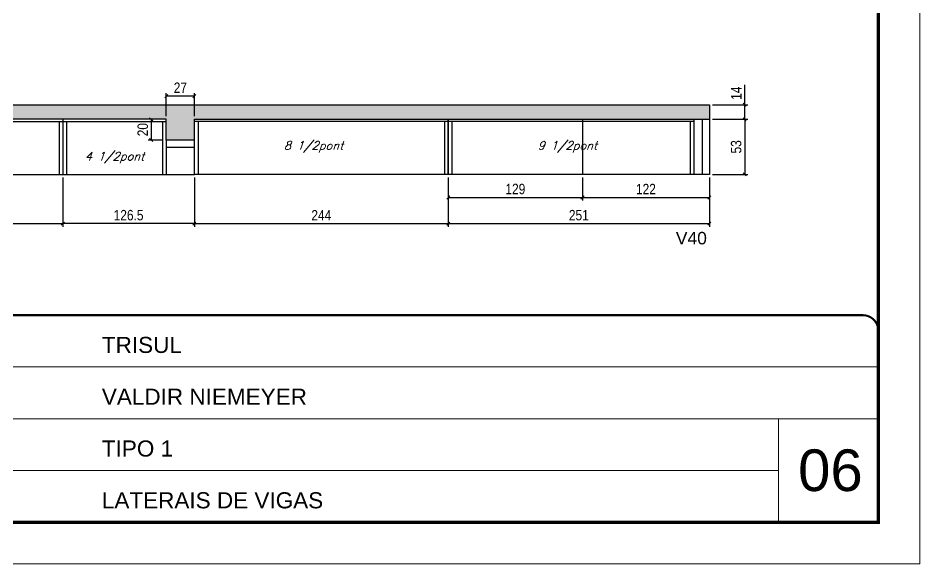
# Model space of a CAD drawing. Extents: x 3330 to 22105, y 1197 to 30204.
# Drawn here: x 5546 to 6413, y 27615 to 28140 of the extents above; entities that cross this region are included whole.
import ezdxf

# ---------------------------------------------------------------- set-up
doc = ezdxf.new("R2010")
doc.units = 0
doc.linetypes.add('CONTINUO', pattern=[0])
doc.linetypes.add('DASHED', pattern=[0.75, 0.5, -0.25])
for name, color, linetype in [('5', 5, 'Continuous'), ('COTA', 241, 'Continuous'), ('Painéis', 200, 'Continuous'), ('SARR_2.2x7', 40, 'Continuous'), ('SARR_3.5x7', 81, 'Continuous'), ('texto', 7, 'Continuous')]:
    doc.layers.add(name, color=color, linetype=linetype)
for name, color, linetype, lineweight in [('CARIMBO', 255, 'Continuous', 9), ('Folhas', 255, 'Continuous', 9), ('SARRAFO DE PRESSAO', 251, 'DASHED', 9)]:
    doc.layers.add(name, color=color, linetype=linetype, lineweight=lineweight)
doc.styles.add('ARIAL', font='arial.ttf')
doc.styles.add('COTA TECNICA', font='techl___.ttf', dxfattribs={"height": 10})
doc.styles.add('Romans', font='romans.shx')
doc.styles.get("Standard").update_dxf_attribs({"font": 'arial.ttf'})
doc.dimstyles.new('PAINEL', dxfattribs={"dimtxt": 10, "dimasz": 3, "dimexe": 3, "dimexo": 3, "dimgap": 3, "dimtad": 1, "dimdec": 1, "dimzin": 12, "dimdsep": 46, "dimtxsty": 'COTA TECNICA', "dimblk1": 'OBLIQUE', "dimblk2": 'OBLIQUE', "dimsah": 1, "dimcen": 0.9, "dimclrd": 4, "dimclre": 4, "dimclrt": 240, "dimadec": 1, "dimazin": 3, "dimtfac": 1, "dimtdec": 1, "dimtmove": 0, "dimatfit": 3, "dimfxl": 1, "dimtolj": 1, "dimtzin": 12, "dimarcsym": 0})

# ---------------------------------------------------------------- blocks, each defined once
blk = doc.blocks.new('9999999999')
at = {"color": 30, "linetype": 'CONTINUO'}
for p, q in [((98564.56, 34379.64), (99583.98, 34379.64)), ((98564.56, 34329.83), (99487.98, 34329.83)), ((99583.98, 34329.83), (99487.98, 34329.83)), ((99487.98, 34329.83), (99487.98, 34230.21)), ((98564.56, 34280.02), (99487.98, 34280.02))]:
    blk.add_line(p, q, dxfattribs=at)
at = {"color": 30, "linetype": 'CONTINUO', "const_width": 2}
blk.add_lwpolyline([(99583.98, 34230.21), (99583.98, 34414.45, 0.414214), (99568.98, 34429.45), (98228.98, 34429.45, 0.414214), (98213.98, 34414.45), (98213.98, 34245.21, 0.414214), (98228.98, 34230.21), (99583.98, 34230.21)], format="xyb", dxfattribs=at)
at = {"layer": 'Folhas'}
blk.add_lwpolyline([(98138.98, 34190.21), (99623.98, 34190.21), (99623.98, 35240.21), (98138.98, 35240.21)], close=True, dxfattribs=at)
at = {"layer": 'Folhas', "color": 30, "const_width": 3}
blk.add_lwpolyline([(98213.98, 34230.21), (99583.98, 34230.21), (99583.98, 35200.21), (98213.98, 35200.21)], close=True, dxfattribs=at)
at = {"color": 7, "linetype": 'Continuous', "ltscale": 5, "style": 'ARIAL'}
for s, height, p in [('TRISUL', 15.483, (98837.68, 34393.13)), ('VALDIR NIEMEYER', 15.4829, (98837.68, 34343.32)), ('TIPO 1', 15.483, (98837.68, 34293.51)), ('LATERAIS DE VIGAS', 15.4829, (98837.68, 34243.7))]:
    blk.add_text(s, height=height, dxfattribs=at).set_placement(p)
blk = doc.blocks.new('_Oblique')
at = {"color": 0, "linetype": 'ByBlock', "lineweight": -2}
blk.add_line((-0.5, -0.5), (0.5, 0.5), dxfattribs=at)
blk = doc.blocks.new('*D1990')
at = {"layer": 'COTA', "color": 4, "linetype": 'ByBlock', "lineweight": -2, "transparency": 16777216}
for p, q in [((5688.86, 28045.18), (5688.86, 28067.45)), ((5715.86, 28064.45), (5688.86, 28064.45)), ((5715.86, 28045.18), (5715.86, 28067.45))]:
    blk.add_line(p, q, dxfattribs=at)
at = {"layer": 'Defpoints', "color": 0, "linetype": 'ByBlock', "transparency": 16777216}
for p in [(5688.86, 28064.45), (5688.86, 28042.18), (5715.86, 28042.18)]:
    blk.add_point(p, dxfattribs=at)
at = {"layer": 'COTA', "color": 4, "linetype": 'ByBlock', "lineweight": -2, "transparency": 16777216, "xscale": 3, "yscale": 3, "zscale": 3, "rotation": 180}
blk.add_blockref('_Oblique', (5688.86, 28064.45), dxfattribs=at)
at = {"layer": 'COTA', "color": 4, "linetype": 'ByBlock', "lineweight": -2, "transparency": 16777216, "xscale": 3, "yscale": 3, "zscale": 3}
blk.add_blockref('_Oblique', (5715.86, 28064.45), dxfattribs=at)
at = {"layer": 'COTA', "color": 240, "linetype": 'ByBlock', "transparency": 16777216, "insert": (5702.36, 28072.52), "char_height": 10, "attachment_point": 5, "style": 'COTA TECNICA'}
blk.add_mtext('\\A1;27', dxfattribs=at)
blk = doc.blocks.new('*D1991')
at = {"layer": 'COTA', "color": 4, "linetype": 'ByBlock', "lineweight": -2, "transparency": 16777216}
for p, q in [((5589.36, 27986.18), (5589.36, 27938.8)), ((5715.86, 27986.18), (5715.86, 27938.8)), ((5715.86, 27941.8), (5589.36, 27941.8))]:
    blk.add_line(p, q, dxfattribs=at)
at = {"layer": 'Defpoints', "color": 0, "linetype": 'ByBlock', "transparency": 16777216}
for p in [(5589.36, 27989.18), (5715.86, 27989.18), (5589.36, 27941.8)]:
    blk.add_point(p, dxfattribs=at)
at = {"layer": 'COTA', "color": 4, "linetype": 'ByBlock', "lineweight": -2, "transparency": 16777216, "xscale": 3, "yscale": 3, "zscale": 3, "rotation": 180}
blk.add_blockref('_Oblique', (5589.36, 27941.8), dxfattribs=at)
at = {"layer": 'COTA', "color": 4, "linetype": 'ByBlock', "lineweight": -2, "transparency": 16777216, "xscale": 3, "yscale": 3, "zscale": 3}
blk.add_blockref('_Oblique', (5715.86, 27941.8), dxfattribs=at)
at = {"layer": 'COTA', "color": 240, "linetype": 'ByBlock', "transparency": 16777216, "insert": (5652.61, 27949.91), "char_height": 10, "attachment_point": 5, "style": 'COTA TECNICA'}
blk.add_mtext('\\A1;126.5', dxfattribs=at)
blk = doc.blocks.new('*D1992')
at = {"layer": 'COTA', "color": 4, "linetype": 'ByBlock', "lineweight": -2, "transparency": 16777216}
for p, q in [((5685.86, 28042.18), (5671.36, 28042.18)), ((5674.36, 28042.18), (5674.36, 28022.18)), ((5685.86, 28022.18), (5671.36, 28022.18))]:
    blk.add_line(p, q, dxfattribs=at)
at = {"layer": 'Defpoints', "color": 0, "linetype": 'ByBlock', "transparency": 16777216}
for p in [(5688.86, 28042.18), (5674.36, 28022.18), (5688.86, 28022.18)]:
    blk.add_point(p, dxfattribs=at)
at = {"layer": 'COTA', "color": 4, "linetype": 'ByBlock', "lineweight": -2, "transparency": 16777216, "xscale": 3, "yscale": 3, "zscale": 3}
for p, rotation in [((5674.36, 28042.18), 90), ((5674.36, 28022.18), 270)]:
    blk.add_blockref('_Oblique', p, dxfattribs=dict(at, rotation=rotation))
at = {"layer": 'COTA', "color": 240, "linetype": 'ByBlock', "transparency": 16777216, "insert": (5666.26, 28032.18), "char_height": 10, "attachment_point": 5, "rotation": 90, "style": 'COTA TECNICA'}
blk.add_mtext('\\A1;20', dxfattribs=at)
blk = doc.blocks.new('*D1993')
at = {"layer": 'COTA', "color": 4, "linetype": 'ByBlock', "lineweight": -2, "transparency": 16777216}
for p, q in [((5345.36, 27986.18), (5345.36, 27938.8)), ((5589.36, 27986.18), (5589.36, 27938.8)), ((5345.36, 27941.8), (5589.36, 27941.8))]:
    blk.add_line(p, q, dxfattribs=at)
at = {"layer": 'Defpoints', "color": 0, "linetype": 'ByBlock', "transparency": 16777216}
for p in [(5345.36, 27989.18), (5589.36, 27989.18), (5589.36, 27941.8)]:
    blk.add_point(p, dxfattribs=at)
at = {"layer": 'COTA', "color": 4, "linetype": 'ByBlock', "lineweight": -2, "transparency": 16777216, "xscale": 3, "yscale": 3, "zscale": 3, "rotation": 180}
blk.add_blockref('_Oblique', (5345.36, 27941.8), dxfattribs=at)
at = {"layer": 'COTA', "color": 4, "linetype": 'ByBlock', "lineweight": -2, "transparency": 16777216, "xscale": 3, "yscale": 3, "zscale": 3}
blk.add_blockref('_Oblique', (5589.36, 27941.8), dxfattribs=at)
at = {"layer": 'COTA', "color": 240, "linetype": 'ByBlock', "transparency": 16777216, "insert": (5467.36, 27949.88), "char_height": 10, "attachment_point": 5, "style": 'COTA TECNICA'}
blk.add_mtext('\\A1;244', dxfattribs=at)
blk = doc.blocks.new('*D1994')
at = {"layer": 'COTA', "color": 4, "linetype": 'ByBlock', "lineweight": -2, "transparency": 16777216}
for p, q in [((5715.86, 27986.18), (5715.86, 27938.8)), ((5959.86, 27986.18), (5959.86, 27938.8)), ((5715.86, 27941.8), (5959.86, 27941.8))]:
    blk.add_line(p, q, dxfattribs=at)
at = {"layer": 'Defpoints', "color": 0, "linetype": 'ByBlock', "transparency": 16777216}
for p in [(5715.86, 27989.18), (5959.86, 27989.18), (5959.86, 27941.8)]:
    blk.add_point(p, dxfattribs=at)
at = {"layer": 'COTA', "color": 4, "linetype": 'ByBlock', "lineweight": -2, "transparency": 16777216, "xscale": 3, "yscale": 3, "zscale": 3, "rotation": 180}
blk.add_blockref('_Oblique', (5715.86, 27941.8), dxfattribs=at)
at = {"layer": 'COTA', "color": 4, "linetype": 'ByBlock', "lineweight": -2, "transparency": 16777216, "xscale": 3, "yscale": 3, "zscale": 3}
blk.add_blockref('_Oblique', (5959.86, 27941.8), dxfattribs=at)
at = {"layer": 'COTA', "color": 240, "linetype": 'ByBlock', "transparency": 16777216, "insert": (5837.86, 27949.88), "char_height": 10, "attachment_point": 5, "style": 'COTA TECNICA'}
blk.add_mtext('\\A1;244', dxfattribs=at)
blk = doc.blocks.new('*D1995')
at = {"layer": 'COTA', "color": 4, "linetype": 'ByBlock', "lineweight": -2, "transparency": 16777216}
for p, q in [((5959.86, 27986.18), (5959.86, 27938.8)), ((6210.86, 27986.18), (6210.86, 27938.8)), ((5959.86, 27941.8), (6210.86, 27941.8))]:
    blk.add_line(p, q, dxfattribs=at)
at = {"layer": 'Defpoints', "color": 0, "linetype": 'ByBlock', "transparency": 16777216}
for p in [(5959.86, 27989.18), (6210.86, 27989.18), (6210.86, 27941.8)]:
    blk.add_point(p, dxfattribs=at)
at = {"layer": 'COTA', "color": 4, "linetype": 'ByBlock', "lineweight": -2, "transparency": 16777216, "xscale": 3, "yscale": 3, "zscale": 3, "rotation": 180}
blk.add_blockref('_Oblique', (5959.86, 27941.8), dxfattribs=at)
at = {"layer": 'COTA', "color": 4, "linetype": 'ByBlock', "lineweight": -2, "transparency": 16777216, "xscale": 3, "yscale": 3, "zscale": 3}
blk.add_blockref('_Oblique', (6210.86, 27941.8), dxfattribs=at)
at = {"layer": 'COTA', "color": 240, "linetype": 'ByBlock', "transparency": 16777216, "insert": (6085.36, 27949.91), "char_height": 10, "attachment_point": 5, "style": 'COTA TECNICA'}
blk.add_mtext('\\A1;251', dxfattribs=at)
blk = doc.blocks.new('*D1996')
at = {"layer": 'COTA', "color": 4, "linetype": 'ByBlock', "lineweight": -2, "transparency": 16777216}
for p, q in [((5959.86, 27986.18), (5959.86, 27964)), ((6088.86, 27986.18), (6088.86, 27964)), ((5959.86, 27967), (6088.86, 27967))]:
    blk.add_line(p, q, dxfattribs=at)
at = {"layer": 'Defpoints', "color": 0, "linetype": 'ByBlock', "transparency": 16777216}
for p in [(5959.86, 27989.18), (6088.86, 27989.18), (6088.86, 27967)]:
    blk.add_point(p, dxfattribs=at)
at = {"layer": 'COTA', "color": 4, "linetype": 'ByBlock', "lineweight": -2, "transparency": 16777216, "xscale": 3, "yscale": 3, "zscale": 3, "rotation": 180}
blk.add_blockref('_Oblique', (5959.86, 27967), dxfattribs=at)
at = {"layer": 'COTA', "color": 4, "linetype": 'ByBlock', "lineweight": -2, "transparency": 16777216, "xscale": 3, "yscale": 3, "zscale": 3}
blk.add_blockref('_Oblique', (6088.86, 27967), dxfattribs=at)
at = {"layer": 'COTA', "color": 240, "linetype": 'ByBlock', "transparency": 16777216, "insert": (6024.36, 27975.09), "char_height": 10, "attachment_point": 5, "style": 'COTA TECNICA'}
blk.add_mtext('\\A1;129', dxfattribs=at)
blk = doc.blocks.new('*D1997')
at = {"layer": 'COTA', "color": 4, "linetype": 'ByBlock', "lineweight": -2, "transparency": 16777216}
for p, q in [((6088.86, 27986.18), (6088.86, 27964)), ((6210.86, 27986.18), (6210.86, 27964)), ((6088.86, 27967), (6210.86, 27967))]:
    blk.add_line(p, q, dxfattribs=at)
at = {"layer": 'Defpoints', "color": 0, "linetype": 'ByBlock', "transparency": 16777216}
for p in [(6088.86, 27989.18), (6210.86, 27989.18), (6210.86, 27967)]:
    blk.add_point(p, dxfattribs=at)
at = {"layer": 'COTA', "color": 4, "linetype": 'ByBlock', "lineweight": -2, "transparency": 16777216, "xscale": 3, "yscale": 3, "zscale": 3, "rotation": 180}
blk.add_blockref('_Oblique', (6088.86, 27967), dxfattribs=at)
at = {"layer": 'COTA', "color": 4, "linetype": 'ByBlock', "lineweight": -2, "transparency": 16777216, "xscale": 3, "yscale": 3, "zscale": 3}
blk.add_blockref('_Oblique', (6210.86, 27967), dxfattribs=at)
at = {"layer": 'COTA', "color": 240, "linetype": 'ByBlock', "transparency": 16777216, "insert": (6149.86, 27975.06), "char_height": 10, "attachment_point": 5, "style": 'COTA TECNICA'}
blk.add_mtext('\\A1;122', dxfattribs=at)
blk = doc.blocks.new('*D1998')
at = {"layer": 'COTA', "color": 4, "linetype": 'ByBlock', "lineweight": -2, "transparency": 16777216}
for p, q in [((6213.86, 28042.18), (6247.8, 28042.18)), ((6244.8, 28042.18), (6244.8, 27989.18)), ((6213.86, 27989.18), (6247.8, 27989.18))]:
    blk.add_line(p, q, dxfattribs=at)
at = {"layer": 'Defpoints', "color": 0, "linetype": 'ByBlock', "transparency": 16777216}
for p in [(6210.86, 28042.18), (6210.86, 27989.18), (6244.8, 27989.18)]:
    blk.add_point(p, dxfattribs=at)
at = {"layer": 'COTA', "color": 4, "linetype": 'ByBlock', "lineweight": -2, "transparency": 16777216, "xscale": 3, "yscale": 3, "zscale": 3}
for p, rotation in [((6244.8, 28042.18), 90), ((6244.8, 27989.18), 270)]:
    blk.add_blockref('_Oblique', p, dxfattribs=dict(at, rotation=rotation))
at = {"layer": 'COTA', "color": 240, "linetype": 'ByBlock', "transparency": 16777216, "insert": (6236.58, 28015.68), "char_height": 10, "attachment_point": 5, "rotation": 90, "style": 'COTA TECNICA'}
blk.add_mtext('\\A1;53', dxfattribs=at)
blk = doc.blocks.new('*D1999')
at = {"layer": 'COTA', "color": 4, "linetype": 'ByBlock', "lineweight": -2, "transparency": 16777216}
for p, q in [((6244.8, 28056.18), (6244.8, 28075.3)), ((6213.86, 28056.18), (6247.8, 28056.18)), ((6244.8, 28042.18), (6244.8, 28056.18)), ((6213.86, 28042.18), (6247.8, 28042.18))]:
    blk.add_line(p, q, dxfattribs=at)
at = {"layer": 'Defpoints', "color": 0, "linetype": 'ByBlock', "transparency": 16777216}
for p in [(6210.86, 28056.18), (6244.8, 28056.18), (6210.86, 28042.18)]:
    blk.add_point(p, dxfattribs=at)
at = {"layer": 'COTA', "color": 4, "linetype": 'ByBlock', "lineweight": -2, "transparency": 16777216, "xscale": 3, "yscale": 3, "zscale": 3}
for p, rotation in [((6244.8, 28056.18), 90), ((6244.8, 28042.18), 270)]:
    blk.add_blockref('_Oblique', p, dxfattribs=dict(at, rotation=rotation))
at = {"layer": 'COTA', "color": 240, "linetype": 'ByBlock', "transparency": 16777216, "insert": (6236.73, 28067.24), "char_height": 10, "attachment_point": 5, "rotation": 90, "style": 'COTA TECNICA'}
blk.add_mtext('\\A1;14', dxfattribs=at)

msp = doc.modelspace()

# ---------------------------------------------------------------- hatches: boundary and pattern name
at = {"layer": 'COTA', "linetype": 'ByBlock'}
h = msp.add_hatch(dxfattribs=at)
h.set_pattern_fill('AR-CONC', color=256, scale=0.03)
h.set_pattern_definition([(50, (-125691.2733, -5475.5483), (5.46554007, -0.47817257), [0.5715, -6.2865]), (355, (-125691.273, -5475.548), (-1.05730264, 5.73170536), [0.4572, -5.02921753]), (100.4514447, (-125690.818, -5475.588), (4.40823741, 5.25353256), [0.48570026, -5.34270734]), (46.1842, (-125691.273, -5474.024), (8.13237123, -1.26126984), [0.85725, -9.42975]), (96.6355576, (-125690.5956, -5474.129), (7.122124, 7.42278374), [0.7285507, -8.01406824]), (351.184151, (-125691.273, -5474.024), (7.122124, 7.42278374), [0.685799, -7.54379196]), (21, (-125690.5113, -5474.4053), (4.54843174, -3.06795595), [0.5715, -6.2865]), (326, (-125690.511, -5474.405), (1.85406085, 5.52563898), [0.4572, -5.0292]), (71.451445, (-125690.132, -5474.661), (6.40249258, 2.45768307), [0.48570026, -5.34269813]), (37.5, (-125691.2733, -5475.5483), (0.092658098, 2.536651166), [0, -4.96824, 0, -5.1054, 0, -5.04825]), (7.5, (-125691.2733, -5475.5483), (2.004589875, 3.005417245), [0, -2.91084, 0, -4.85394, 0, -1.92405]), (327.5, (-125692.9725, -5475.5483), (4.067717855, -0.17186232), [0, -1.905, 0, -5.9436, 0, -7.8867]), (317.5, (-125693.7345, -5475.5483), (4.44387544, 0.76279473), [0, -2.4765, 0, -3.94716, 0, -5.6007])])
h.paths.add_polyline_path([(5688.86, 28022.18), (5715.86, 28022.18), (5715.86, 28042.18), (5959.86, 28042.18), (6210.86, 28042.18), (6210.86, 28056.18), (5345.36, 28056.18), (5345.36, 28042.18), (5688.86, 28042.18)])

# ---------------------------------------------------------------- linework, layer by layer
for p, q in [((5345.36, 28056.18), (6210.86, 28056.18)), ((6210.86, 28056.18), (6210.86, 28042.18)), ((5688.86, 28022.18), (5688.86, 27989.18))]:
    msp.add_line(p, q, dxfattribs=at)
at = {"layer": 'Painéis', "linetype": 'Continuous'}
for p, q in [((5688.86, 28042.18), (5345.36, 28042.18)), ((5589.36, 28042.18), (5589.36, 27989.18)), ((5688.86, 28022.18), (5688.86, 28042.18)), ((6088.86, 28042.18), (6088.86, 27989.18)), ((5715.86, 28022.18), (5688.86, 28022.18)), ((5345.36, 27989.18), (5715.86, 27989.18))]:
    msp.add_line(p, q, dxfattribs=at)
for points in [[(5715.86, 28042.18), (5959.86, 28042.18), (5959.86, 27989.18), (5715.86, 27989.18)], [(5959.86, 28042.18), (6210.86, 28042.18), (6210.86, 27989.18), (5959.86, 27989.18)]]:
    msp.add_lwpolyline(points, close=True, dxfattribs=at)
at = {"layer": 'SARR_2.2x7', "linetype": 'Continuous'}
for p, q in [((5360.36, 28039.98), (5589.36, 28039.98)), ((5589.36, 28039.98), (5688.86, 28039.98)), ((5959.86, 28039.98), (5715.86, 28039.98)), ((6195.86, 28039.98), (5959.86, 28039.98)), ((6203.86, 28042.18), (6203.86, 27989.18)), ((5715.86, 28015.18), (5688.86, 28015.18))]:
    msp.add_line(p, q, dxfattribs=at)
at = {"layer": 'SARR_3.5x7'}
for p, q in [((5585.86, 28039.98), (5585.86, 27989.18)), ((5592.86, 28039.98), (5592.86, 27989.18)), ((5685.36, 28039.98), (5685.36, 27989.18)), ((5719.36, 28039.98), (5719.36, 27989.18)), ((5956.36, 28039.98), (5956.36, 27989.18)), ((5963.36, 28039.98), (5963.36, 27989.18)), ((6192.36, 28039.98), (6192.36, 27989.18)), ((6195.86, 28042.18), (6195.86, 27989.18))]:
    msp.add_line(p, q, dxfattribs=at)

# ---------------------------------------------------------------- block references
at = {"layer": 'SARRAFO DE PRESSAO', "color": 6, "linetype": 'ByBlock'}
msp.add_blockref('9999999999', (-93210.75, -6575.66), dxfattribs=at)

# ---------------------------------------------------------------- texts
at = {"layer": '5', "linetype": 'Continuous'}
msp.add_text('V40', height=12, rotation=0.00004, dxfattribs=at).set_placement((6178.6, 27921.9))
at = {"layer": 'CARIMBO', "style": 'ARIAL'}
msp.add_text('06', height=40, dxfattribs=at).set_placement((6296.09, 27684.69))
at = {"layer": 'texto', "color": 2, "char_height": 8, "attachment_point": 5, "style": 'Romans'}
for s, insert in [('{\\Q19;\\C256;8 1/2pont}', (5830.36, 28015.68)), ('{\\Q19;\\C256;9 1/2pont}', (6074.36, 28015.68)), ('{\\Q19;\\C256;4 1/2pont}', (5639.11, 28005.34))]:
    msp.add_mtext(s, dxfattribs=dict(at, insert=insert))

# ---------------------------------------------------------------- dimensions: what is measured, and where the dimension line sits
at = {"layer": 'COTA', "linetype": 'ByBlock'}
for base, p1, p2, angle, picture, middle in [((5688.86, 28064.45), (5715.86, 28042.18), (5688.86, 28042.18), 180, '*D1990', (5702.36, 28072.52)), ((6244.8, 28056.18), (6210.86, 28042.18), (6210.86, 28056.18), 90, '*D1999', (6236.73, 28067.24)), ((6244.8, 27989.18), (6210.86, 28042.18), (6210.86, 27989.18), 90, '*D1998', (6236.58, 28015.68)), ((5589.36, 27941.8), (5715.86, 27989.18), (5589.36, 27989.18), 180, '*D1991', (5652.61, 27949.91))]:
    dim = msp.add_linear_dim(base=base, p1=p1, p2=p2, angle=angle, dimstyle='PAINEL', dxfattribs=at)
    dim.commit()
    dim.dimension.update_dxf_attribs({"geometry": picture, "text_midpoint": middle})
dim = msp.add_linear_dim(base=(5674.36, 28022.18), p1=(5688.86, 28042.18), p2=(5688.86, 28022.18), angle=90, dimstyle='PAINEL', dxfattribs=at)
dim.commit()
dim.dimension.update_dxf_attribs({"geometry": '*D1992', "text_midpoint": (5674.36, 28032.18), "dimtype": 160})
for base, p1, p2, picture, middle in [((5589.36, 27941.8), (5345.36, 27989.18), (5589.36, 27989.18), '*D1993', (5467.36, 27949.88)), ((5959.86, 27941.8), (5715.86, 27989.18), (5959.86, 27989.18), '*D1994', (5837.86, 27949.88)), ((6210.86, 27941.8), (5959.86, 27989.18), (6210.86, 27989.18), '*D1995', (6085.36, 27949.91)), ((6088.86, 27967), (5959.86, 27989.18), (6088.86, 27989.18), '*D1996', (6024.36, 27975.09))]:
    dim = msp.add_linear_dim(base=base, p1=p1, p2=p2, dimstyle='PAINEL', dxfattribs=at)
    dim.commit()
    dim.dimension.update_dxf_attribs({"geometry": picture, "text_midpoint": middle})
dim = msp.add_linear_dim(base=(6210.86, 27967), p1=(6088.86, 27989.18), p2=(6210.86, 27989.18), dimstyle='PAINEL', override={"dimtmove": 1}, dxfattribs=at)
dim.commit()
dim.dimension.update_dxf_attribs({"geometry": '*D1997', "text_midpoint": (6149.86, 27975.06)})

doc.saveas('drawing.dxf')
